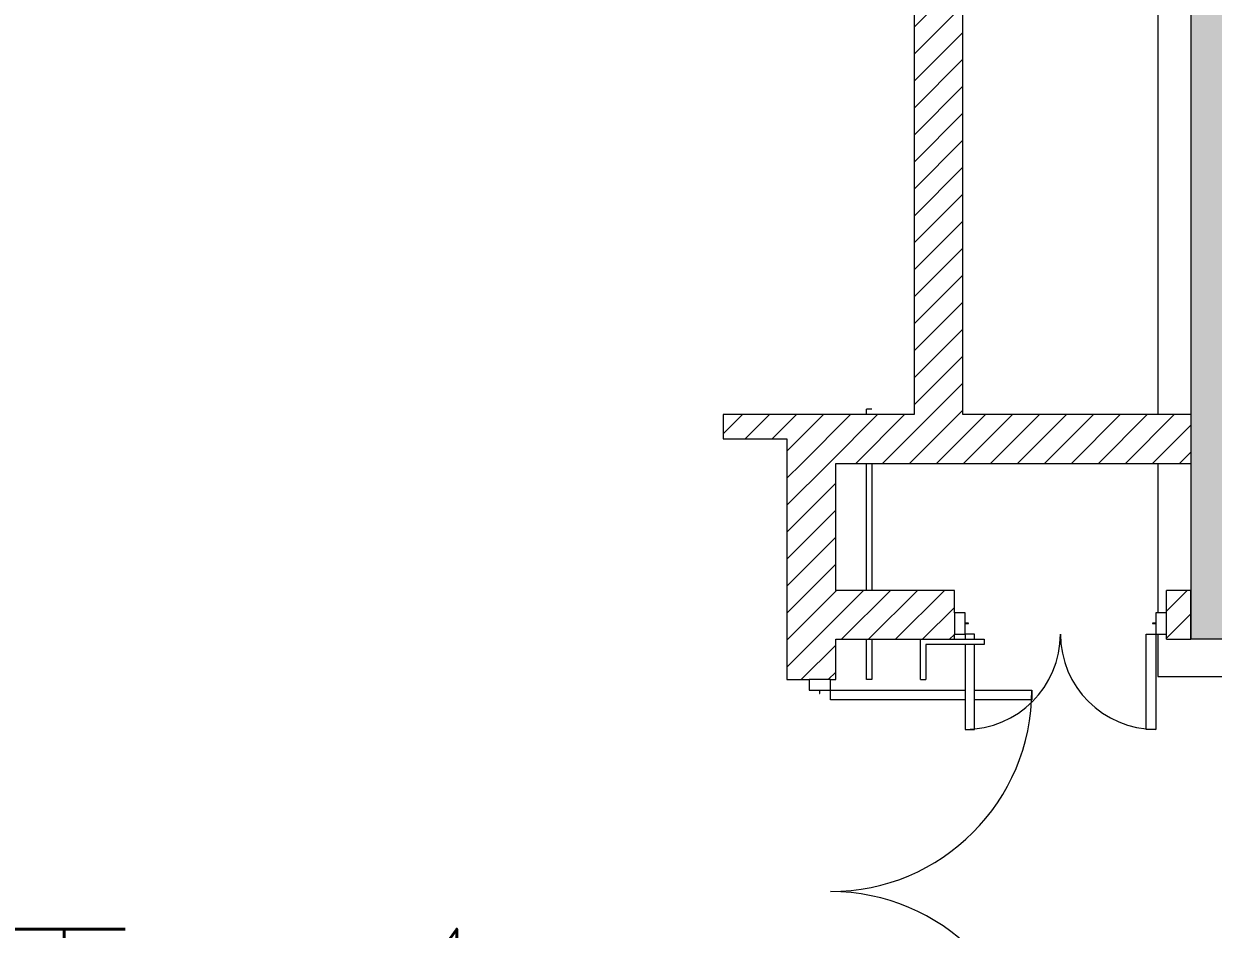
# Model space of a CAD drawing. Header units: millimetres. Extents: x -106145 to 154907, y -84585 to 152038.
# Drawn here: x 105049 to 110659, y 122813 to 127084 of the extents above; entities that cross this region are included whole.
import ezdxf

# ---------------------------------------------------------------- set-up
doc = ezdxf.new("R2010")
doc.units = ezdxf.units.MM
for name, color, linetype, lineweight in [('A-ANNO-DIMS', 7, 'Continuous', 9), ('A-ANNO-DIMS-300', 7, 'Continuous', 9), ('A-DOOR', 7, 'Continuous', 5), ('A-DOOR-FRAM', 7, 'Continuous', 9), ('A-WALL', 7, 'Continuous', 5), ('A-WALL-PATT', 7, 'Continuous', 5), ('S-COLS', 7, 'Continuous', 5)]:
    doc.layers.add(name, color=color, linetype=linetype, lineweight=lineweight)
doc.styles.add('RomanS', font='romans__.ttf', dxfattribs={"width": 0.8, "height": 1200})
doc.dimstyles.new('Diagonal_-_4_mm_RomanS_1', dxfattribs={"dimscale": 304.8, "dimtxt": 1219.023462, "dimasz": 1.476378, "dimexe": 0.984252, "dimexo": 0.0625, "dimgap": 0.19685, "dimtad": 1, "dimdec": 0, "dimzin": 0, "dimdsep": 46, "dimtxsty": 'RomanS', "dimblk1": 'OBLIQUE', "dimblk2": 'OBLIQUE', "dimsah": 1, "dimcen": 0.09, "dimdle": 2.362205, "dimazin": 0, "dimtfac": 1, "dimtdec": 4, "dimtix": 1, "dimtmove": 1, "dimatfit": 3, "dimfxl": 2.362205, "dimfxlon": 1, "dimtvp": 1, "dimtolj": 1, "dimtzin": 0, "dimarcsym": 2})
pattern_1 = [(45, (0, 0), (-63.63961, 63.63961), [])]

# ---------------------------------------------------------------- blocks, each defined once
blk = doc.blocks.new('Structural Columns 3 - Structural Columns 1-2458944-Site Plan -MAIN')
at = {"layer": 'S-COLS', "color": 254, "true_color": 0xdddddd}
for p, q in [((110398.7, 129505.1), (110398.7, 125240.1)), ((110398.7, 125010.1), (110398.7, 124305.1)), ((110398.7, 124205.1), (110398.7, 124005.1)), ((110398.7, 124005.1), (113628.7, 124005.1))]:
    blk.add_line(p, q, dxfattribs=at)
blk = doc.blocks.new('Columns 1 - Columns 1-2539625-Site Plan -MAIN')
at = {"layer": 'S-COLS', "true_color": 0xd4d4d4}
blk.add_hatch(color=254, dxfattribs=at).paths.add_polyline_path([(110553.7, 124180.1), (113628.7, 124180.1), (113628.7, 124505.1), (110878.7, 124505.1), (110878.7, 126510.1), (113628.7, 126510.1), (113628.7, 126835.1), (110878.7, 126835.1), (110878.7, 129235.1), (113628.7, 129235.1), (113628.7, 129560.1), (110553.7, 129560.1), (110553.7, 126225.6)], flags=0)
at = {"layer": 'S-COLS', "color": 254, "true_color": 0xdddddd}
for p, q in [((113628.7, 129560.1), (110553.7, 129560.1)), ((110553.7, 129560.1), (110553.7, 124180.1)), ((113628.7, 129235.1), (113628.7, 129560.1)), ((110878.7, 126835.1), (110878.7, 129235.1)), ((110878.7, 129235.1), (113628.7, 129235.1)), ((110878.7, 126835.1), (113628.7, 126835.1)), ((113628.7, 126510.1), (113628.7, 126835.1)), ((110878.7, 124505.1), (110878.7, 126510.1)), ((110878.7, 126510.1), (113628.7, 126510.1)), ((110878.7, 124505.1), (113628.7, 124505.1)), ((113628.7, 124180.1), (113628.7, 124505.1)), ((113628.7, 124180.1), (110553.7, 124180.1))]:
    blk.add_line(p, q, dxfattribs=at)
blk = doc.blocks.new('M_Door-Passage-Double-Flush - SHD 1_0-V9-Site Plan -MAIN')
at = {"layer": 'A-DOOR', "color": 254, "lineweight": 9, "true_color": 0xdddddd}
for p, q in [((-450, 96.35), (-450, 546.35)), ((-450, 546.35), (-405, 546.35)), ((-405, 546.35), (-405, 96.35)), ((450, 546.35), (405, 546.35)), ((405, 546.35), (405, 146.35)), ((450, 146.35), (450, 546.35)), ((405, 121.35), (405, 96.35)), ((450, 96.35), (450, 121.35)), ((-405, 96.35), (-450, 96.35)), ((405, 96.35), (450, 96.35))]:
    blk.add_line(p, q, dxfattribs=at)
at = {"layer": 'A-DOOR', "color": 254, "true_color": 0xdddddd}
for centre, start, end in [((-450, 96.35), 0, 90), ((450, 96.35), 90, 180)]:
    blk.add_arc(centre, 450, start, end, dxfattribs=at)
at = {"layer": 'A-DOOR-FRAM', "color": 254, "true_color": 0xdddddd}
for p, q in [((-450, 96.35), (-500, 96.35)), ((-500, 96.35), (-500, -3.65)), ((-450, 46.5875), (-450, 96.35)), ((450, 96.35), (450, 46.5875)), ((500, 96.35), (450, 96.35)), ((500, -3.65), (500, 96.35)), ((-434.125, 46.5875), (-450, 46.5875)), ((-450, -3.65), (-450, 45.5625)), ((-450, 45.5625), (-434.125, 45.5625)), ((-434.125, 45.5625), (-434.125, 46.5875)), ((450, 46.5875), (434.125, 46.5875)), ((434.125, 46.5875), (434.125, 45.5625)), ((434.125, 45.5625), (450, 45.5625)), ((450, 45.5625), (450, -3.65)), ((-500, -3.65), (-450, -3.65)), ((450, -3.65), (500, -3.65))]:
    blk.add_line(p, q, dxfattribs=at)
blk = doc.blocks.new('M_Door-Passage-Double-Flush - BFWD1 2_0-V17-Site Plan -MAIN')
at = {"layer": 'A-DOOR', "color": 254, "lineweight": 9, "true_color": 0xdddddd}
for p, q in [((-950, 776.4), (-950, 1046.4)), ((-950, 1046.4), (-905, 1046.4)), ((-905, 1046.4), (-905, 776.4)), ((950, 1046.4), (905, 1046.4)), ((905, 1046.4), (905, 96.4)), ((950, 96.4), (950, 1046.4)), ((-950, 96.4), (-950, 731.4)), ((-905, 731.4), (-905, 96.4)), ((-905, 96.4), (-950, 96.4)), ((905, 96.4), (950, 96.4))]:
    blk.add_line(p, q, dxfattribs=at)
at = {"layer": 'A-DOOR', "color": 254, "true_color": 0xdddddd}
for centre, start, end in [((-950, 96.4), 0, 90), ((950, 96.4), 90, 180)]:
    blk.add_arc(centre, 950, start, end, dxfattribs=at)
at = {"layer": 'A-DOOR-FRAM', "color": 254, "true_color": 0xdddddd}
for p, q in [((-950, 96.4), (-1000, 96.4)), ((-1000, 96.4), (-1000, -3.6)), ((-950, 46.6), (-950, 96.4)), ((950, 96.4), (950, 46.6)), ((1000, 96.4), (950, 96.4)), ((1000, -3.6), (1000, 96.4)), ((-934.1, 46.6), (-950, 46.6)), ((-950, -3.6), (-950, 45.6)), ((-950, 45.6), (-934.1, 45.6)), ((-934.1, 45.6), (-934.1, 46.6)), ((950, 46.6), (934.1, 46.6)), ((934.1, 46.6), (934.1, 45.6)), ((934.1, 45.6), (950, 45.6)), ((950, 45.6), (950, -3.6)), ((-1000, -3.6), (-950, -3.6)), ((950, -3.6), (1000, -3.6))]:
    blk.add_line(p, q, dxfattribs=at)
blk = doc.blocks.new('MM-HOSPITAL BLOCK-C_2022_11_01_Facade reworking_rvt-1-Site Plan -MAIN')
at = {"layer": 'A-WALL-PATT', "true_color": 0xaaaaaa}
h = blk.add_hatch(dxfattribs=at)
h.set_pattern_fill('FP_10', color=253, style=0, pattern_type=2)
h.set_pattern_definition(pattern_1)
h.paths.add_polyline_path([(109478.7, 125240.1), (109478.7, 129480.1), (109248.7, 129480.1), (109248.7, 125240.1)], flags=0)
h = blk.add_hatch(dxfattribs=at)
h.set_pattern_fill('FP_10', color=253, style=0, pattern_type=2)
h.set_pattern_definition(pattern_1)
h.paths.add_polyline_path([(108648.7, 125125.1), (108648.7, 125240.1), (108348.7, 125240.1), (108348.7, 125125.1)], flags=0)
h = blk.add_hatch(dxfattribs=at)
h.set_pattern_fill('FP_10', color=253, style=0, pattern_type=2)
h.set_pattern_definition(pattern_1)
h.paths.add_polyline_path([(108648.7, 125010.1), (110553.7, 125010.1), (110553.7, 125240.1), (108648.7, 125240.1), (108648.7, 125125.1)], flags=0)
h = blk.add_hatch(dxfattribs=at)
h.set_pattern_fill('FP_10', color=253, style=0, pattern_type=2)
h.set_pattern_definition(pattern_1)
h.paths.add_polyline_path([(108648.7, 121805.1), (108878.7, 121805.1), (108878.7, 121990.1), (108648.7, 121990.1), (108648.7, 121883.4)], flags=0)
h.paths.add_polyline_path([(108878.7, 123990.1), (108878.7, 125010.1), (108648.7, 125010.1), (108648.7, 123990.1), (108853.7, 123990.1)], flags=0)
h = blk.add_hatch(dxfattribs=at)
h.set_pattern_fill('FP_10', color=253, style=0, pattern_type=2)
h.set_pattern_definition(pattern_1)
h.paths.add_polyline_path([(109413.6, 124180.1), (109438.7, 124180.1), (109438.7, 124410.1), (108878.7, 124410.1), (108878.7, 124180.1)], flags=0)
h.paths.add_polyline_path([(110438.7, 124180.1), (110553.7, 124180.1), (110553.7, 124410.1), (110438.7, 124410.1), (110438.7, 124205.1)], flags=0)
at = {"layer": 'A-WALL', "color": 254, "lineweight": 18, "true_color": 0xdddddd}
for p, q in [((109478.7, 125240.1), (109478.7, 129480.1)), ((109248.7, 127340.1), (109248.7, 125240.1)), ((108648.7, 125240.1), (108348.7, 125240.1)), ((108348.7, 125240.1), (108348.7, 125125.1)), ((109248.7, 125240.1), (108648.7, 125240.1)), ((110553.7, 125240.1), (109478.7, 125240.1)), ((110553.7, 125240.1), (110553.7, 125010.1)), ((108348.7, 125125.1), (108648.7, 125125.1)), ((108648.7, 125125.1), (108648.7, 125010.1)), ((108648.7, 125010.1), (108648.7, 123990.1)), ((108878.7, 125010.1), (110553.7, 125010.1)), ((108878.7, 124410.1), (108878.7, 125010.1)), ((109438.7, 124410.1), (108878.7, 124410.1)), ((109438.7, 124305.1), (109438.7, 124410.1)), ((110553.7, 124410.1), (110438.7, 124410.1)), ((110438.7, 124305.1), (110438.7, 124410.1)), ((110553.7, 124180.1), (110553.7, 124410.1)), ((109438.7, 124180.1), (109438.7, 124205.1)), ((110438.7, 124180.1), (110438.7, 124205.1)), ((108878.7, 124180.1), (109438.7, 124180.1)), ((108878.7, 123990.1), (108878.7, 124180.1)), ((110438.7, 124180.1), (110553.7, 124180.1)), ((108648.7, 123990.1), (108753.7, 123990.1)), ((108853.7, 123990.1), (108878.7, 123990.1))]:
    blk.add_line(p, q, dxfattribs=at)
at = {"layer": 'A-WALL', "color": 254, "true_color": 0xdddddd}
for p, q in [((109023.7, 125240.1), (109023.7, 125265.1)), ((109048.7, 125265.1), (109023.7, 125265.1)), ((109023.7, 124410.1), (109023.7, 125010.1)), ((109048.7, 125010.1), (109048.7, 124410.1)), ((109023.7, 123990.1), (109023.7, 124180.1)), ((109048.7, 124180.1), (109048.7, 123990.1)), ((109278.7, 123990.1), (109278.7, 124180.1)), ((109303.7, 124155.1), (109303.7, 123990.1)), ((109578.7, 124155.1), (109303.7, 124155.1)), ((109438.7, 124180.1), (109578.7, 124180.1)), ((109578.7, 124180.1), (109578.7, 124155.1)), ((109048.7, 123990.1), (109023.7, 123990.1)), ((109278.7, 123990.1), (109303.7, 123990.1))]:
    blk.add_line(p, q, dxfattribs=at)
at = {"color": 253, "lineweight": 5, "true_color": 0xaaaaaa}
for name in ['Structural Columns 3 - Structural Columns 1-2458944-Site Plan -MAIN', 'Columns 1 - Columns 1-2539625-Site Plan -MAIN']:
    blk.add_blockref(name, (0, 0), dxfattribs=at)
for name, p, rotation in [('M_Door-Passage-Double-Flush - SHD 1_0-V9-Site Plan -MAIN', (109938.7, 124301.4), 180), ('M_Door-Passage-Double-Flush - BFWD1 2_0-V17-Site Plan -MAIN', (108757.4, 122990.1), 270)]:
    blk.add_blockref(name, p, dxfattribs=dict(at, rotation=rotation))
blk = doc.blocks.new('DIMBLOCK12-Site Plan -MAIN')
at = {"layer": 'A-ANNO-DIMS-300', "transparency": 16777216}
for p, q in [((83438.7, 127001.2), (83438.7, 125981.2)), ((83438.7, 126281.2), (83438.7, 127001.2)), ((89388.7, 127001.2), (89388.7, 125981.2)), ((89388.7, 126281.2), (89388.7, 127001.2)), ((82718.7, 126281.2), (90108.7, 126281.2))]:
    blk.add_line(p, q, dxfattribs=at)
at = {"layer": 'A-ANNO-DIMS-300', "lineweight": 35, "transparency": 16777216}
for p, q in [((83438.7, 126281.2), (83663.7, 126506.2)), ((89388.7, 126281.2), (89613.7, 126506.2)), ((83438.7, 126281.2), (83213.7, 126056.2)), ((89388.7, 126281.2), (89163.7, 126056.2))]:
    blk.add_line(p, q, dxfattribs=at)
at = {"layer": 'A-ANNO-DIMS-300', "transparency": 16777216}
blk.add_ellipse((98953.1, 126281.2), major_axis=(12539.3, 0), ratio=0.248375, start_param=3.141593, end_param=4.712389, dxfattribs=at)
at = {"layer": 'A-ANNO-DIMS-300', "color": 0, "transparency": 16777216, "char_height": 1200, "attachment_point": 1, "line_spacing_factor": 0.983083, "style": 'RomanS'}
for s, insert, width in [('5950', (98953.1, 124779.7), 4341.296), ('FROM FACE OF COL. T-1', (91127.7, 122813.5), 23122.122)]:
    blk.add_mtext(s, dxfattribs=dict(at, insert=insert, width=width))
blk = doc.blocks.new('_Oblique')
at = {"color": 0, "linetype": 'ByBlock', "lineweight": -2}
blk.add_line((-0.5, -0.5), (0.5, 0.5), dxfattribs=at)

msp = doc.modelspace()

# ---------------------------------------------------------------- block references
at = {"lineweight": 5}
msp.add_blockref('MM-HOSPITAL BLOCK-C_2022_11_01_Facade reworking_rvt-1-Site Plan -MAIN', (0, 0), dxfattribs=at)

# ---------------------------------------------------------------- dimensions: what is measured, and where the dimension line sits
at = {"layer": 'A-ANNO-DIMS'}
dim = msp.add_linear_dim(base=(89388.75, 126281.22), p1=(83438.75, 127001.22), p2=(89388.75, 127001.22), text='<>\\XFROM FACE OF COL. T-1', dimstyle='Diagonal_-_4_mm_RomanS_1', override={"dimpost": '<>', "dimfxl": 5950}, dxfattribs=at)
dim.commit()
dim.dimension.update_dxf_attribs({"geometry": 'DIMBLOCK12-Site Plan -MAIN', "text_midpoint": (98953.07, 123179.66), "dimtype": 160})

doc.saveas('drawing.dxf')
